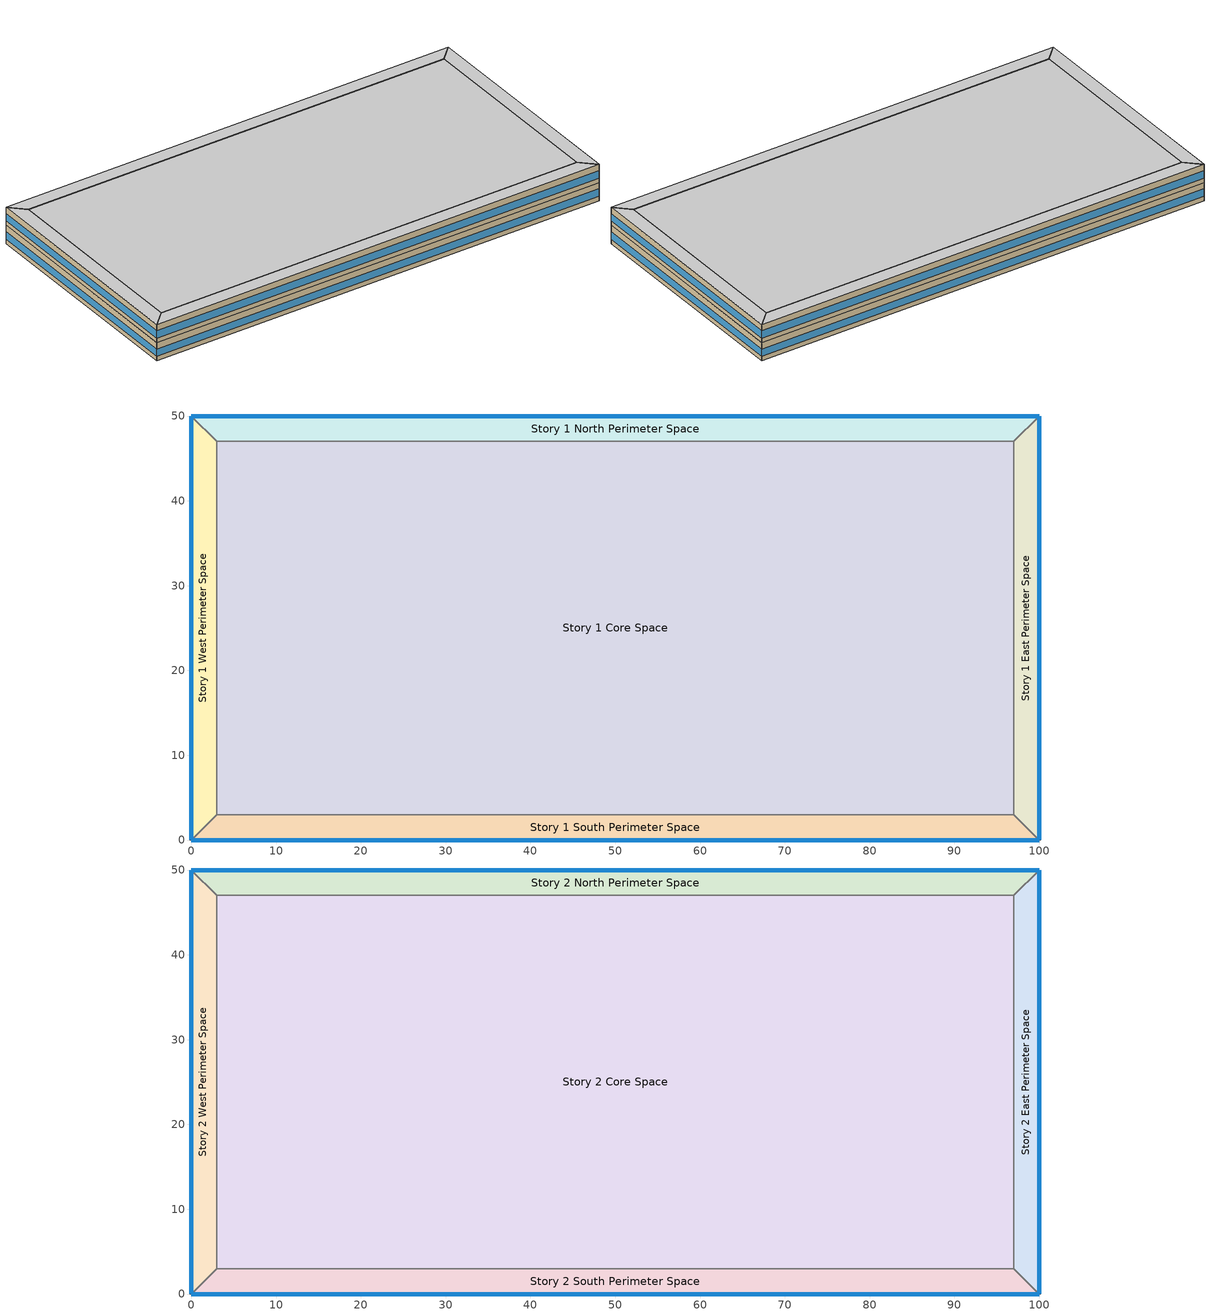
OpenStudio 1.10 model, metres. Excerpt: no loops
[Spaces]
Story 1 West Perimeter Space
 floor othersidecoefficients (000_ExtSlabCarpet_4in_ClimateZone 1-8): 0,0 0,50 3,47 3,3 z0
 wall outside (ASHRAE_189.1-2009_ExtWall_SteelFrame_ClimateZone 4-8): 0,50 0,0 z0:4
 wall to Story 1 North Perimeter Space (000_Interior Wall): 3,47 0,50 z0:4
 wall to Story 1 Core Space (000_Interior Wall): 3,3 3,47 z0:4
 wall to Story 1 South Perimeter Space (000_Interior Wall): 0,0 3,3 z0:4
 window (ASHRAE_189.1-2009_ExtWindow_ClimateZone 4-5): 0,49.97 0,0.03 z1:2.6
Story 1 North Perimeter Space
 floor othersidecoefficients (000_ExtSlabCarpet_4in_ClimateZone 1-8): 0,50 100,50 97,47 3,47 z0
 wall outside (ASHRAE_189.1-2009_ExtWall_SteelFrame_ClimateZone 4-8): 100,50 0,50 z0:4
 wall to Story 1 East Perimeter Space (000_Interior Wall): 97,47 100,50 z0:4
 wall to Story 1 Core Space (000_Interior Wall): 3,47 97,47 z0:4
 window (ASHRAE_189.1-2009_ExtWindow_ClimateZone 4-5): 99.97,50 0.03,50 z1:2.6
Story 1 East Perimeter Space
 floor othersidecoefficients (000_ExtSlabCarpet_4in_ClimateZone 1-8): 100,50 100,0 97,3 97,47 z0
 wall outside (ASHRAE_189.1-2009_ExtWall_SteelFrame_ClimateZone 4-8): 100,0 100,50 z0:4
 wall to Story 1 South Perimeter Space (000_Interior Wall): 97,3 100,0 z0:4
 wall to Story 1 Core Space (000_Interior Wall): 97,47 97,3 z0:4
 window (ASHRAE_189.1-2009_ExtWindow_ClimateZone 4-5): 100,0.03 100,49.97 z1:2.6
Story 1 South Perimeter Space
 floor othersidecoefficients (000_ExtSlabCarpet_4in_ClimateZone 1-8): 100,0 0,0 3,3 97,3 z0
 wall outside (ASHRAE_189.1-2009_ExtWall_SteelFrame_ClimateZone 4-8): 0,0 100,0 z0:4
 wall to Story 1 Core Space (000_Interior Wall): 97,3 3,3 z0:4
 window (ASHRAE_189.1-2009_ExtWindow_ClimateZone 4-5): 0.03,0 99.97,0 z1:2.6
Story 1 Core Space
 floor othersidecoefficients (000_ExtSlabCarpet_4in_ClimateZone 1-8): 3,3 3,47 97,47 97,3 z0
Story 2 West Perimeter Space
 floor to Story 1 West Perimeter Space (000_Interior Ceiling): 0,0 0,50 3,47 3,3 z4
 wall outside (ASHRAE_189.1-2009_ExtWall_SteelFrame_ClimateZone 4-8): 0,50 0,0 z4:8
 wall to Story 2 North Perimeter Space (000_Interior Wall): 3,47 0,50 z4:8
 wall to Story 2 Core Space (000_Interior Wall): 3,3 3,47 z4:8
 wall to Story 2 South Perimeter Space (000_Interior Wall): 0,0 3,3 z4:8
 window (ASHRAE_189.1-2009_ExtWindow_ClimateZone 4-5): 0,49.97 0,0.03 z5:6.6
 ceiling othersideconditionsmodel (ASHRAE_189.1-2009_ExtRoof_IEAD_ClimateZone 2-5): 3,3 3,47 0,50 0,0 z8
Story 2 North Perimeter Space
 floor to Story 1 North Perimeter Space (000_Interior Floor): 0,50 100,50 97,47 3,47 z4
 wall outside (ASHRAE_189.1-2009_ExtWall_SteelFrame_ClimateZone 4-8): 100,50 0,50 z4:8
 wall to Story 2 East Perimeter Space (000_Interior Wall): 97,47 100,50 z4:8
 wall to Story 2 Core Space (000_Interior Wall): 3,47 97,47 z4:8
 window (ASHRAE_189.1-2009_ExtWindow_ClimateZone 4-5): 99.97,50 0.03,50 z5:6.6
 ceiling othersideconditionsmodel (ASHRAE_189.1-2009_ExtRoof_IEAD_ClimateZone 2-5): 3,47 97,47 100,50 0,50 z8
Story 2 East Perimeter Space
 floor to Story 1 East Perimeter Space (000_Interior Ceiling): 100,50 100,0 97,3 97,47 z4
 wall outside (ASHRAE_189.1-2009_ExtWall_SteelFrame_ClimateZone 4-8): 100,0 100,50 z4:8
 wall to Story 2 South Perimeter Space (000_Interior Wall): 97,3 100,0 z4:8
 wall to Story 2 Core Space (000_Interior Wall): 97,47 97,3 z4:8
 window (ASHRAE_189.1-2009_ExtWindow_ClimateZone 4-5): 100,0.03 100,49.97 z5:6.6
 ceiling othersideconditionsmodel (ASHRAE_189.1-2009_ExtRoof_IEAD_ClimateZone 2-5): 97,47 97,3 100,0 100,50 z8
Story 2 South Perimeter Space
 floor to Story 1 South Perimeter Space (000_Interior Ceiling): 100,0 0,0 3,3 97,3 z4
 wall outside (ASHRAE_189.1-2009_ExtWall_SteelFrame_ClimateZone 4-8): 0,0 100,0 z4:8
 wall to Story 2 Core Space (000_Interior Wall): 97,3 3,3 z4:8
 window (ASHRAE_189.1-2009_ExtWindow_ClimateZone 4-5): 0.03,0 99.97,0 z5:6.6
 ceiling othersideconditionsmodel (ASHRAE_189.1-2009_ExtRoof_IEAD_ClimateZone 2-5): 97,3 3,3 0,0 100,0 z8
Story 2 Core Space
 floor to Story 1 Core Space (000_Interior Floor): 3,3 3,47 97,47 97,3 z4
 ceiling othersideconditionsmodel (ASHRAE_189.1-2009_ExtRoof_IEAD_ClimateZone 2-5): 97,3 97,47 3,47 3,3 z8
[Building]
OS:Building 1: Space Type=Baseline Model Space Type; Default Construction Set=ASHRAE_189.1-2009_ClimateZone 4-5 (mdoff)_ConstSet
[SizingPeriod:DesignDay] Barometric Pressure {Pa}=98934; Sky Clearness=0; Rain Indicator=0; Snow Indicator=0; Day of Month=21; Daylight Saving Time Indicator=0; Dry-Bulb Temperature Range Modifier Type=DefaultMultipliers
Name | Maximum Dry-Bulb Temperature {C} | Daily Dry-Bulb Temperature Range {deltaC} | Humidity Indicating Conditions at Maximum Dry-Bulb {BasedOnField A3} | Wind Speed {m/s} | Wind Direction {deg} | Month | Day Type | Humidity Indicating Type | Solar Model Indicator | ASHRAE Taub | ASHRAE Taud
Chicago Ohare Intl Ap Ann Clg .4% Condns DB=>MWB | 33.3 | 10.5 | 23.7 | 5.2 | 230 | 7 | SummerDesignDay | Wetbulb | ASHRAETau | 0.455 | 2.05
Chicago Ohare Intl Ap Ann Clg .4% Condns Enth=>MDB | 31.4 | 10.5 | 79200 | 5.2 | 230 | 7 | SummerDesignDay | Enthalpy | ASHRAETau | 0.455 | 2.05
Chicago Ohare Intl Ap Ann Hum_n 99.6% Condns DP=>MCDB | -19.2 | 0 | -25.7 | 4.9 | 270 | 1 | WinterDesignDay | Dewpoint | ASHRAEClearSky
Chicago Ohare Intl Ap Ann Clg .4% Condns WB=>MDB | 31.2 | 10.5 | 25.5 | 5.2 | 230 | 7 | SummerDesignDay | Wetbulb | ASHRAETau | 0.455 | 2.05
[Construction]
000_Interior Partition; 000_Interior Door: 000_G05 25mm wood
ASHRAE_189.1-2009_ExtWindow_ClimateZone 4-5: Theoretical Glass [207]
000_Exterior Window: 000_Clear 3mm, 000_Air 13mm, 000_Clear 3mm
ASHRAE_189.1-2009_ExtRoof_IEAD_ClimateZone 2-5: Roof Membrane, Roof Insulation [21], Metal Decking
000_Interior Wall: 000_G01a 19mm gypsum board, 000_F04 Wall air space resistance, 000_G01a 19mm gypsum board
ASHRAE_189.1-2009_ExtWall_SteelFrame_ClimateZone 4-8: MAT-SHEATH, Wall Insulation [39], 1/2IN Gypsum
000_Exterior Door: 000_F08 Metal surface, 000_I01 25mm insulation board
000_Interior Floor: 000_F16 Acoustic tile, 000_F05 Ceiling air space resistance, 000_M11 100mm lightweight concrete
000_Interior Window: 000_Clear 3mm
000_ExtSlabCarpet_4in_ClimateZone 1-8: MAT-CC05 4 HW CONCRETE, CP02 CARPET PAD
000_Interior Ceiling: 000_M11 100mm lightweight concrete, 000_F05 Ceiling air space resistance, 000_F16 Acoustic tile
[WindowMaterial:Gas]
000_Air 13mm: Gas Type=Air; Thickness=0.0127
[Material]
Name | Roughness | Thickness | Conductivity | Density | Specific Heat | Thermal Absorptance | Solar Absorptance | Visible Absorptance
000_I01 25mm insulation board | MediumRough | 0.0254 | 0.03 | 43 | 1210
000_G05 25mm wood | MediumSmooth | 0.0254 | 0.15 | 608 | 1630
000_F16 Acoustic tile | MediumSmooth | 0.0191 | 0.06 | 368 | 590
000_M11 100mm lightweight concrete | MediumRough | 0.1016 | 0.53 | 1280 | 840
MAT-CC05 4 HW CONCRETE | Rough | 0.1016 | 1.311 | 2240 | 836.8 | 0.9 | 0.7 | 0.7
Roof Membrane | VeryRough | 0.0095 | 0.16 | 1121.29 | 1460 | 0.9 | 0.7 | 0.7
000_G01a 19mm gypsum board | MediumSmooth | 0.019 | 0.16 | 800 | 1090
1/2IN Gypsum | Smooth | 0.0127 | 0.16 | 784.9 | 830 | 0.9 | 0.92 | 0.92
Roof Insulation [21] | MediumRough | 0.2105 | 0.049 | 265 | 836.8 | 0.9 | 0.7 | 0.7
Wall Insulation [39] | MediumRough | 0.1184 | 0.045 | 265 | 836.8 | 0.9 | 0.7 | 0.7
000_F08 Metal surface | Smooth | 0.0008 | 45.28 | 7824 | 500
Metal Decking | MediumSmooth | 0.0015 | 45.006 | 7680 | 418.4 | 0.9 | 0.7 | 0.3
[Material:AirGap]
Name | Thermal Resistance
000_F05 Ceiling air space resistance | 0.18
000_F04 Wall air space resistance | 0.15
[DefaultSurfaceConstructions]
Name | Floor Construction | Wall Construction | Roof Ceiling Construction
ASHRAE_189.1-2009_ClimateZone 4-5 (mdoff)_Exterior_DefSurfCons | 000_ExtSlabCarpet_4in_ClimateZone 1-8 | ASHRAE_189.1-2009_ExtWall_SteelFrame_ClimateZone 4-8 | ASHRAE_189.1-2009_ExtRoof_IEAD_ClimateZone 2-5
000_Interior_DefSurfCons | 000_Interior Floor | 000_Interior Wall | 000_Interior Ceiling
000_Ground_DefSurfCons | 000_ExtSlabCarpet_4in_ClimateZone 1-8 | 000_ExtSlabCarpet_4in_ClimateZone 1-8 | 000_ExtSlabCarpet_4in_ClimateZone 1-8
[WindowMaterial:Glazing] Optical Data Type=SpectralAverage; Thickness=0.003; Infrared Transmittance at Normal Incidence=0
Name | Solar Transmittance at Normal Incidence | Front Side Solar Reflectance at Normal Incidence | Back Side Solar Reflectance at Normal Incidence | Visible Transmittance at Normal Incidence | Front Side Visible Reflectance at Normal Incidence | Back Side Visible Reflectance at Normal Incidence | Front Side Infrared Hemispherical Emissivity | Back Side Infrared Hemispherical Emissivity | Conductivity | Dirt Correction Factor for Solar and Visible Transmittance | Solar Diffusing
Theoretical Glass [207] | 0.3311 | 0.6189 | 0.6189 | 0.44 | 0.51 | 0.51 | 0.9 | 0.9 | 0.0133 | 1 | No
000_Clear 3mm | 0.837 | 0.075 | 0.075 | 0.898 | 0.081 | 0.081 | 0.84 | 0.84 | 0.9
[Material:NoMass] Thermal Absorptance=0.9; Solar Absorptance=0.7
Name | Roughness | Thermal Resistance | Visible Absorptance
MAT-SHEATH | Rough | 0.3626 | 0.7
CP02 CARPET PAD | VeryRough | 0.2165 | 0.8
[DefaultSubSurfaceConstructions] Glass Door Construction=000_Exterior Window; Skylight Construction=000_Exterior Window; Tubular Daylight Dome Construction=000_Interior Window; Tubular Daylight Diffuser Construction=000_Interior Window
Name | Fixed Window Construction | Operable Window Construction | Door Construction
000_Interior_DefSubCons | 000_Interior Window | 000_Interior Window | 000_Interior Door
ASHRAE_189.1-2009_ClimateZone 4-5 (mdoff)_Exterior_DefSubCons | ASHRAE_189.1-2009_ExtWindow_ClimateZone 4-5 | ASHRAE_189.1-2009_ExtWindow_ClimateZone 4-5 | 000_Exterior Door
[DefaultConstructionSet]
ASHRAE_189.1-2009_ClimateZone 4-5 (mdoff)_ConstSet: Default Exterior Surface Constructions=ASHRAE_189.1-2009_ClimateZone 4-5 (mdoff)_Exterior_DefSurfCons; Default Interior Surface Constructions=000_Interior_DefSurfCons; Default Ground Contact Surface Constructions=000_Ground_DefSurfCons; Default Exterior SubSurface Constructions=ASHRAE_189.1-2009_ClimateZone 4-5 (mdoff)_Exterior_DefSubCons; Default Interior SubSurface Constructions=000_Interior_DefSubCons; Interior Partition Construction=000_Interior Partition
[BuildingStory] Nominal Floor to Floor Height {m}=4
Name | Nominal Z Coordinate {m}
Story 1 | 0
Story 2 | 4
[Space]
Name | Building Story | Thermal Zone
Story 1 West Perimeter Space | Story 1 | Story 1 West Perimeter Thermal Zone
Story 1 North Perimeter Space | Story 1 | Story 1 North Perimeter Thermal Zone
Story 1 East Perimeter Space | Story 1 | Story 1 East Perimeter Thermal Zone
Story 1 South Perimeter Space | Story 1 | Story 1 South Perimeter Thermal Zone
Story 1 Core Space | Story 1 | Story 1 Core Thermal Zone
Story 2 West Perimeter Space | Story 2 | Story 2 West Perimeter Thermal Zone
Story 2 North Perimeter Space | Story 2 | Story 2 North Perimeter Thermal Zone
Story 2 East Perimeter Space | Story 2 | Story 2 East Perimeter Thermal Zone
Story 2 South Perimeter Space | Story 2 | Story 2 South Perimeter Thermal Zone
Story 2 Core Space | Story 2 | Story 2 Core Thermal Zone
[ThermalZone] Use Ideal Air Loads=No
Name | Thermostat
Story 1 West Perimeter Thermal Zone | Thermostat Setpoint Dual Setpoint 1
Story 2 West Perimeter Thermal Zone | Thermostat Setpoint Dual Setpoint 7
Story 1 East Perimeter Thermal Zone | Thermostat Setpoint Dual Setpoint 2
Story 2 North Perimeter Thermal Zone | Thermostat Setpoint Dual Setpoint 10
Story 1 North Perimeter Thermal Zone | Thermostat Setpoint Dual Setpoint 5
Story 1 South Perimeter Thermal Zone | Thermostat Setpoint Dual Setpoint 9
Story 2 Core Thermal Zone | Thermostat Setpoint Dual Setpoint 4
Story 2 South Perimeter Thermal Zone | Thermostat Setpoint Dual Setpoint 3
Story 1 Core Thermal Zone | Thermostat Setpoint Dual Setpoint 8
Story 2 East Perimeter Thermal Zone | Thermostat Setpoint Dual Setpoint 6
[ThermostatSetpoint:DualSetpoint] Heating Setpoint Temperature Schedule=Heating Sch; Cooling Setpoint Temperature Schedule=Cooling Sch
Thermostat Setpoint Dual Setpoint 1; Thermostat Setpoint Dual Setpoint 2; Thermostat Setpoint Dual Setpoint 3; Thermostat Setpoint Dual Setpoint 4; Thermostat Setpoint Dual Setpoint 5; Thermostat Setpoint Dual Setpoint 6; Thermostat Setpoint Dual Setpoint 7; Thermostat Setpoint Dual Setpoint 8; Thermostat Setpoint Dual Setpoint 9; Thermostat Setpoint Dual Setpoint 10
[SpaceType]
Baseline Model Space Type: Default Schedule Set=Baseline Model Schedule Set; Design Specification Outdoor Air Object=Baseline Model OA
[DefaultScheduleSet]
Baseline Model Schedule Set: Number of People Schedule=Baseline Model People Lights and Equipment Schedule; People Activity Level Schedule=Baseline Model People Activity Schedule; Lighting Schedule=Baseline Model People Lights and Equipment Schedule; Electric Equipment Schedule=Baseline Model People Lights and Equipment Schedule; Infiltration Schedule=Baseline Model Infiltration Schedule
[DesignSpecification:OutdoorAir]
Baseline Model OA: Outdoor Air Method=Sum; Outdoor Air Flow per Person {m3/s-person}=0.00943895
[SpaceInfiltration:DesignFlowRate]
Baseline Model Infiltration: Space or SpaceType=Baseline Model Space Type; Design Flow Rate Calculation Method=Flow/ExteriorArea; Flow per Exterior Surface Area {m3/s-m2}=0.0003048
[People:Definition]
Baseline Model People Definition: Number of People Calculation Method=People/Area; People per Space Floor Area {person/m2}=0.0538196; Fraction Radiant=0.3
[People]
Baseline Model People: People Definition=Baseline Model People Definition; Space or SpaceType=Baseline Model Space Type
[Lights:Definition]
Baseline Model Lights Definition: Design Level Calculation Method=Watts/Area; Watts per Space Floor Area {W/m2}=10.7639
[Lights]
Baseline Model Lights: Lights Definition=Baseline Model Lights Definition; Space or SpaceType=Baseline Model Space Type
[ElectricEquipment:Definition]
Baseline Model Electric Equipment Definition: Design Level Calculation Method=Watts/Area; Watts per Space Floor Area {W/m2}=10.7639
[ElectricEquipment]
Baseline Model Electric Equipment: Electric Equipment Definition=Baseline Model Electric Equipment Definition; Space or SpaceType=Baseline Model Space Type
[SurfaceProperty:OtherSideCoefficients]
Surface Property Other Side Coefficients 1: Constant Temperature {C}=10; External Dry-Bulb Temperature Coefficient=0; Ground Temperature Coefficient=0; Wind Speed Coefficient=0; Zone Air Temperature Coefficient=0; Sinusoidal Variation of Constant Temperature Coefficient=No
[SurfaceProperty:OtherSideConditionsModel]
Surface Property Other Side Conditions Model 1: Type of Modeling=UndergroundPipingSystemSurface
[Schedule:Ruleset]
Name | Default Day Schedule | Summer Design Day Schedule | Winter Design Day Schedule
Cooling Sch | Cooling Sch Default
Heating Sch | Heating Sch Default
Baseline Model Infiltration Schedule | Baseline Model Infiltration Schedule Schedule All Days | Baseline Model Infiltration Schedule Summer Design Day | Baseline Model Infiltration Schedule Winter Design Day
Baseline Model People Lights and Equipment Schedule | Baseline Model People Lights and Equipment Schedule Schedule Week Day | Baseline Model People Lights and Equipment Schedule Summer Design Day | Baseline Model People Lights and Equipment Schedule Winter Design Day
Baseline Model People Activity Schedule | Baseline Model People Activity Schedule Default
[Schedule:Day]
Cooling Sch Default: 24, 0, 28
Heating Sch Default: 24, 0, 24
Baseline Model Infiltration Schedule Schedule All Days: 6, 0, 1, 22, 0, 0.25, 24, 0, 1
Baseline Model Infiltration Schedule Winter Design Day; Baseline Model Infiltration Schedule Summer Design Day; Baseline Model People Lights and Equipment Schedule Summer Design Day: 24, 0, 1
Baseline Model People Lights and Equipment Schedule Schedule Week Day: 6, 0, 0, 7, 0, 0.1, 8, 0, 0.2, 12, 0, 0.95, 13, 0, 0.5, 17, 0, 0.95, 18, 0, 0.7, 20, 0, 0.4, 22, 0, 0.1, 24, 0, 0.05
Baseline Model People Lights and Equipment Schedule Winter Design Day; Baseline Model People Lights and Equipment Schedule Schedule Sunday: 24, 0, 0
Baseline Model People Lights and Equipment Schedule Saturday: 6, 0, 0, 8, 0, 0.1, 14, 0, 0.5, 17, 0, 0.1, 24, 0, 0
Baseline Model People Activity Schedule Default: 24, 0, 120
[Schedule:Rule] Schedule Ruleset=Baseline Model People Lights and Equipment Schedule
Name | Rule Order | Day Schedule | Apply Saturday | Apply Sunday
Baseline Model People Lights and Equipment Schedule Saturday Rule | 1 | Baseline Model People Lights and Equipment Schedule Saturday | Yes
Baseline Model People Lights and Equipment Schedule Sunday Rule | 0 | Baseline Model People Lights and Equipment Schedule Schedule Sunday |  | Yes
